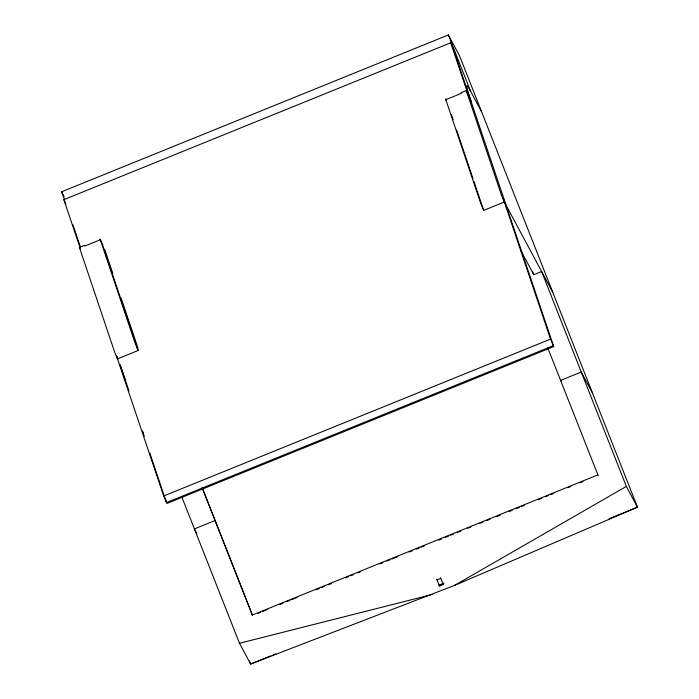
<?xml version="1.0" encoding="UTF-8"?>
<svg xmlns="http://www.w3.org/2000/svg" width="699" height="699" viewBox="0 0 699 699"><rect width="100%" height="100%" fill="white"/><g stroke="black" fill="none" stroke-linecap="round" stroke-linejoin="round"><path stroke-width="1.05" d="M181.6 496.412L239.486 643.272L250.626 664.05L454.568 585.395L626.33 486.399L541.62 271.509L533.791 274.681L520.938 250.705M454.568 585.395L637.471 507.177L459.514 55.728L448.374 34.95L61.529 191.823L64.684 199.827M80.035 247.629L63.88 199.652L450.715 42.779L453.52 49.358L553.722 346.582L166.878 503.463L165.488 499.331M138.166 350.496L135.108 343.165L100.079 239.058L102.071 243.339L138.166 350.496L117.511 358.867L117.275 358.438L114.453 351.536L79.424 247.437L84.588 245.34M461.095 92.652L466.259 90.564L471.056 101.416A135.16 4.377 67.9 0 1 470.287 90.643L481.576 111.709M84.797 246.074L100.289 239.792M466.259 90.564L501.288 194.663L504.346 201.994L483.691 210.373L480.632 203.042L445.813 99.669L461.305 93.386M550.532 339.102L553.328 345.682L166.493 502.555L163.688 495.975L550.532 339.102L503.123 198.359L505.919 204.929L552.76 292.287M202.282 488.094L252.313 615.033L597.837 474.909L598.117 475.425L547.806 347.98M257.643 613.504L260.675 612.272M262.693 611.45L267.743 609.406M279.871 604.486L282.903 603.263M286.94 601.621L289.971 600.389M291.999 599.576L297.049 597.523M316.245 589.738L319.277 588.514M321.295 587.693L324.327 586.461M328.364 584.827L331.396 583.595M345.542 577.855L348.574 576.631M350.592 575.81L353.624 574.578M357.661 572.944L360.693 571.712M379.889 563.927L382.921 562.695M386.966 561.061L389.998 559.829M392.017 559.008L397.067 556.963M409.195 552.044L412.218 550.821M416.263 549.178L419.295 547.946M421.314 547.134L424.345 545.902M438.491 540.161L441.523 538.938M445.56 537.295L448.592 536.063M450.61 535.251L453.642 534.019M457.688 532.376L460.72 531.153M467.788 528.278L470.82 527.055M479.916 523.368L482.939 522.136M486.985 520.502L490.016 519.27M496.08 516.814L500.117 515.172M509.213 511.485L512.245 510.253M516.281 508.619L519.313 507.387M521.332 506.565L524.364 505.342M538.51 499.602L541.542 498.37M545.578 496.736L548.61 495.504M550.637 494.682L553.66 493.459M567.806 487.719L570.838 486.495M579.934 482.808L582.966 481.576M438.911 585.203L443.961 583.158M439.47 586.007L443.227 584.478L443.096 583.918L439.339 585.439L439.47 586.007L436.814 579.34L436.945 579.899L440.702 578.379L440.571 577.811L443.227 584.478M270.793 655.872L250.626 664.05L249.429 661.018M272.811 655.059L275.843 653.827M609.187 518.641L637.471 507.177L626.33 486.399M239.486 643.272L432.034 594.534M79.424 247.437L80.158 248.809M592.385 392.803L581.245 372.034L560.589 380.405L560.869 380.929M61.529 191.823L64.063 196.55M215.344 521.052L215.065 520.528L194.409 528.907L196.935 533.625M252.313 615.033L252.592 615.548L202.229 487.78M446.338 100.315L445.604 98.935L445.813 99.669M63.88 199.652L65.881 204.353M116.681 356.167L117.886 358.989M448.374 34.95L470.436 90.931M532.594 271.64L533.791 274.681M450.715 42.779L468.251 94.837M451.414 114.549L453.144 119.704M456.622 130.005L472.935 178.428M473.974 181.522L483.691 210.373M104.867 249.91L112.81 273.484M121.093 298.089L138.018 348.303M120.272 365.105L128.974 390.924M142.535 431.187L144.274 436.351M72.871 224.606L80.088 246.039M120.132 364.913L125.357 380.439M142.439 431.143L143.487 434.254M149.761 452.882L166.493 502.555M116.584 356.141L163.688 495.975"/></g></svg>
